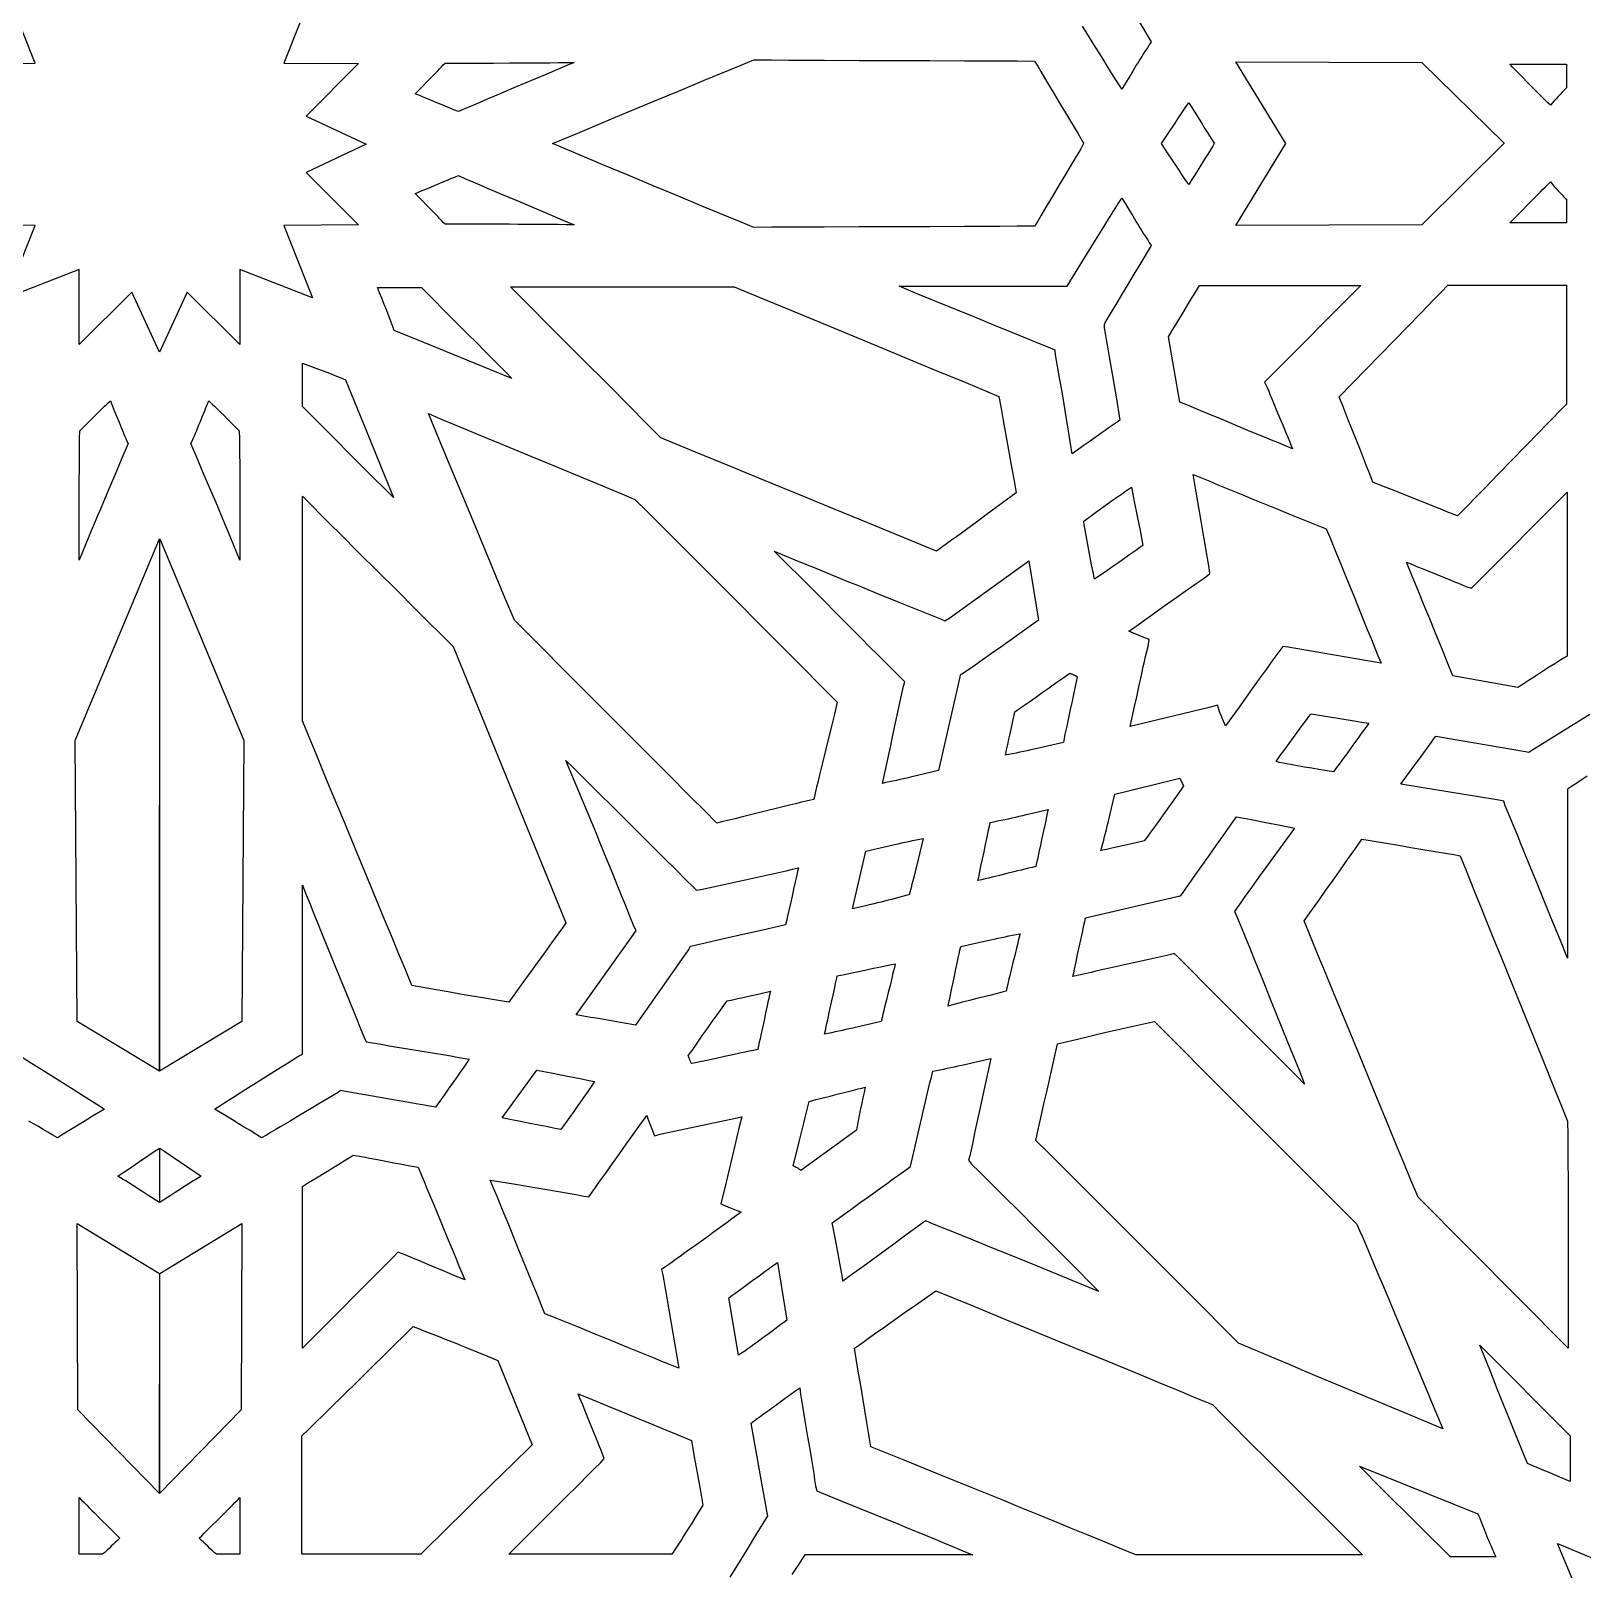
# Model space of a CAD drawing. Extents: x -500 to 500, y -1000 to 1000.
# Drawn here: x -23.2 to 257.5, y -539.7 to -261.2 of the extents above; entities that cross this region are included whole.
import ezdxf

# ---------------------------------------------------------------- set-up
doc = ezdxf.new("R2010")
doc.units = 0
doc.layers.add('LAYER_1', color=18, linetype='CONTINUOUS')

msp = doc.modelspace()

# ---------------------------------------------------------------- linework, layer by layer
at = {"layer": 'LAYER_1'}
for points in [[(-35.98, -267.07), (-22.5, -266.96), (-27.68, -253.88)], [(27.68, -253.88), (22.5, -266.96), (35.98, -267.07), (26.53, -276.57), (37.36, -281.66), (26.53, -286.75), (35.98, -296.25), (22.5, -296.36), (27.68, -309.44), (14.55, -304.35), (14.55, -317.9), (4.99, -308.4), (0, -319.28), (-4.99, -308.4), (-14.55, -317.9), (-14.55, -304.35), (-27.68, -309.44), (-22.5, -296.36), (-35.98, -296.25)], [(177.34, -259.67), (179.41, -263.14), (179.07, -263.66), (178.73, -264.19), (178.39, -264.72), (178.05, -265.25), (177.72, -265.78), (177.38, -266.31), (177.05, -266.84), (176.72, -267.38), (176.39, -267.92), (176.07, -268.46), (175.41, -269.54), (174.76, -270.62), (174.12, -271.71), (173.51, -270.75), (172.91, -269.8), (172.31, -268.84), (171.72, -267.89), (170.53, -265.98), (169.35, -264.08), (167, -260.3)], [(258.32, -396.02), (257.36, -396.64), (256.41, -397.27), (255.45, -397.89), (254.76, -398.36), (254.76, -399.17), (254.76, -428.92), (253.34, -425.45), (251.93, -421.99), (249.12, -415.1), (247.71, -411.66), (246.31, -408.23), (245.6, -406.51), (244.89, -404.8), (244.18, -403.08), (243.47, -401.37), (243.24, -400.56), (242.32, -400.33), (237.89, -399.63), (235.67, -399.28), (233.45, -398.92), (232.34, -398.74), (231.22, -398.56), (230.11, -398.38), (229, -398.19), (227.89, -398.01), (226.79, -397.82), (225.68, -397.63), (224.58, -397.43), (224.97, -396.89), (225.36, -396.35), (226.15, -395.26), (226.95, -394.18), (227.75, -393.09), (228.54, -392.01), (229.34, -390.92), (230.13, -389.83), (230.52, -389.29), (230.91, -388.75), (247.16, -391.53), (247.73, -391.64), (248.31, -391.3), (250.04, -390.21), (251.78, -389.13), (253.53, -388.04), (255.28, -386.95), (257.03, -385.87), (258.78, -384.78)], [(-25.03, -446.75), (-23.17, -447.92), (-21.3, -449.09), (-17.53, -451.45), (-15.64, -452.64), (-13.74, -453.83), (-12.79, -454.43), (-11.84, -455.03), (-10.89, -455.64), (-9.94, -456.24), (-12.1, -457.54), (-13.18, -458.2), (-14.25, -458.85), (-15.31, -459.5), (-16.37, -460.15), (-17.42, -460.8), (-18.47, -461.45), (-19.33, -460.95), (-20.19, -460.45), (-21.06, -459.94), (-21.92, -459.43), (-22.79, -458.92), (-23.65, -458.41)], [(103.23, -540.97), (105.39, -537.45), (106.47, -535.69), (107.55, -533.94), (108.63, -532.19), (109.71, -530.45), (110.06, -529.87), (109.94, -529.29), (109.77, -528.29), (109.59, -527.29), (109.23, -525.28), (108.87, -523.26), (108.5, -521.23), (108.14, -519.2), (107.77, -517.16), (107.59, -516.14), (107.41, -515.12), (107.24, -514.1), (107.06, -513.08), (107.6, -512.67), (108.15, -512.26), (108.69, -511.86), (109.24, -511.45), (109.79, -511.05), (110.34, -510.65), (110.89, -510.25), (111.44, -509.86), (112.54, -509.07), (113.64, -508.28), (114.73, -507.5), (115.82, -506.72), (115.99, -507.82), (116.17, -508.93), (116.35, -510.04), (116.53, -511.14), (116.89, -513.36), (117.26, -515.57), (117.63, -517.79), (117.99, -520), (118.17, -521.11), (118.35, -522.21), (118.53, -523.32), (118.7, -524.43), (118.93, -525.35), (119.74, -525.7), (123.15, -527.09), (126.58, -528.48), (130.01, -529.88), (133.45, -531.27), (135.16, -531.97), (136.88, -532.68), (138.6, -533.38), (140.31, -534.09), (142.03, -534.79), (143.74, -535.5), (145.45, -536.22), (147.16, -536.93), (116.74, -536.93), (116.28, -537.63), (115.65, -538.58), (115.03, -539.54), (114.41, -540.5)], [(258.45, -548.16), (252.92, -534.85), (266.17, -540.4), (266.17, -526.28), (276.19, -536.35), (281.49, -523.16), (286.68, -536.35), (296.81, -526.28), (296.7, -540.4), (309.95, -534.85), (304.53, -548.16)]]:
    msp.add_lwpolyline(points, dxfattribs=at)
for points in [[(110.7, -266.4), (113.87, -266.42), (117.05, -266.44), (120.23, -266.45), (126.58, -266.48), (132.93, -266.5), (139.28, -266.52), (145.63, -266.55), (148.81, -266.56), (151.98, -266.58), (155.16, -266.59), (158.33, -266.61), (158.88, -267.55), (159.43, -268.48), (160.54, -270.35), (161.66, -272.21), (162.78, -274.08), (163.9, -275.95), (165.01, -277.81), (166.12, -279.68), (166.68, -280.62), (167.19, -281.49), (167.23, -281.43), (166.68, -282.48), (166.12, -283.42), (165.01, -285.28), (163.9, -287.15), (162.78, -289.02), (161.66, -290.88), (160.54, -292.75), (159.43, -294.62), (158.88, -295.55), (158.33, -296.48), (155.16, -296.5), (151.98, -296.52), (148.81, -296.54), (145.63, -296.55), (139.28, -296.58), (132.93, -296.6), (126.58, -296.62), (120.23, -296.65), (117.05, -296.66), (113.87, -296.68), (110.7, -296.69), (107.52, -296.71), (105.25, -295.78), (102.98, -294.84), (98.43, -292.96), (93.88, -291.07), (89.32, -289.17), (84.76, -287.27), (80.21, -285.37), (75.66, -283.46), (71.12, -281.55), (75.66, -279.64), (80.21, -277.73), (84.76, -275.82), (89.32, -273.92), (93.88, -272.03), (98.43, -270.14), (102.98, -268.25), (105.25, -267.32), (107.52, -266.38)], [(228.38, -266.85), (243.28, -281.49), (243.34, -281.43), (228.38, -296.25), (194.74, -296.37), (203.79, -281.55), (194.74, -266.73)], [(73.72, -267.41), (72.4, -267.97), (69.77, -269.09), (64.51, -271.3), (61.89, -272.41), (60.58, -272.97), (59.27, -273.52), (57.97, -274.08), (56.66, -274.64), (55.36, -275.2), (54.07, -275.76), (53.57, -275.56), (53.08, -275.36), (52.59, -275.16), (52.1, -274.96), (51.12, -274.55), (50.15, -274.14), (49.18, -273.73), (48.2, -273.32), (47.71, -273.12), (47.22, -272.91), (46.73, -272.72), (46.23, -272.52), (47.61, -271.13), (48.3, -270.43), (48.98, -269.74), (49.66, -269.05), (50.33, -268.35), (50.66, -268), (50.99, -267.66), (51.32, -267.31), (51.65, -266.96), (57.5, -266.96), (60.42, -266.96), (63.34, -266.95), (64.8, -266.94), (66.26, -266.93), (67.72, -266.92), (69.18, -266.91), (70.64, -266.9), (72.1, -266.88), (73.57, -266.87), (75.03, -266.85)], [(254.53, -271.48), (254.34, -271.67), (254.15, -271.87), (253.96, -272.06), (253.77, -272.26), (253.41, -272.65), (253.05, -273.04), (252.69, -273.43), (252.34, -273.82), (251.65, -274.6), (251.18, -274.15), (250.71, -273.69), (250.24, -273.22), (249.77, -272.76), (249.31, -272.3), (248.84, -271.83), (247.92, -270.9), (246.09, -269.03), (245.19, -268.11), (244.73, -267.65), (244.28, -267.19), (254.53, -267.19)], [(186.78, -275.04), (187.35, -275.96), (188.5, -277.8), (189.08, -278.73), (189.67, -279.67), (190.27, -280.61), (190.57, -281.08), (190.83, -281.49), (190.87, -281.43), (190.57, -282.02), (190.27, -282.49), (189.67, -283.43), (189.08, -284.36), (188.5, -285.29), (187.35, -287.14), (186.78, -288.05), (186.21, -288.96), (185.59, -288.04), (184.98, -287.12), (184.36, -286.19), (183.74, -285.26), (182.5, -283.39), (181.88, -282.47), (181.26, -281.55), (181.26, -281.55), (181.88, -280.63), (182.5, -279.7), (183.74, -277.84), (184.36, -276.91), (184.98, -275.98), (185.59, -275.06), (186.21, -274.14)], [(55.36, -287.9), (56.66, -288.46), (57.97, -289.02), (59.27, -289.58), (60.58, -290.13), (61.89, -290.69), (64.51, -291.79), (69.77, -294.01), (72.4, -295.13), (73.72, -295.69), (75.03, -296.25), (73.57, -296.23), (72.1, -296.21), (70.64, -296.2), (69.18, -296.18), (67.72, -296.17), (66.26, -296.16), (64.8, -296.16), (63.34, -296.15), (60.42, -296.14), (57.5, -296.14), (51.65, -296.14), (51.32, -295.79), (50.99, -295.44), (50.66, -295.09), (50.33, -294.75), (49.66, -294.05), (48.98, -293.36), (48.3, -292.66), (47.61, -291.97), (46.23, -290.58), (46.73, -290.38), (47.22, -290.18), (47.71, -289.98), (48.2, -289.78), (49.18, -289.37), (50.15, -288.96), (51.12, -288.55), (52.1, -288.14), (52.59, -287.93), (53.08, -287.73), (53.57, -287.53), (54.07, -287.34)], [(252.34, -289.28), (252.69, -289.67), (253.05, -290.06), (253.41, -290.45), (253.77, -290.84), (253.96, -291.03), (254.15, -291.23), (254.34, -291.42), (254.53, -291.62), (254.53, -295.9), (244.28, -295.9), (244.73, -295.45), (245.19, -294.99), (246.09, -294.06), (247.92, -292.2), (248.84, -291.27), (249.31, -290.8), (249.77, -290.34), (250.24, -289.87), (250.71, -289.41), (251.18, -288.95), (251.65, -288.49)], [(174.76, -292.47), (175.41, -293.56), (176.07, -294.64), (176.39, -295.18), (176.72, -295.72), (177.05, -296.25), (177.38, -296.79), (177.72, -297.32), (178.05, -297.85), (178.39, -298.38), (178.73, -298.91), (179.07, -299.43), (179.41, -299.96), (177.34, -303.43), (176.3, -305.16), (175.27, -306.89), (174.23, -308.61), (173.19, -310.33), (172.16, -312.03), (171.12, -313.73), (170.89, -314.31), (170.89, -314.89), (171.08, -315.93), (171.27, -316.97), (171.46, -318.02), (171.65, -319.06), (171.83, -320.1), (172.01, -321.14), (172.19, -322.18), (172.37, -323.22), (172.73, -325.31), (173.08, -327.39), (173.77, -331.56), (173.23, -331.93), (172.69, -332.3), (172.15, -332.68), (171.61, -333.06), (171.07, -333.44), (170.53, -333.82), (169.45, -334.58), (168.37, -335.36), (167.29, -336.13), (165.13, -337.7), (164.95, -336.57), (164.78, -335.44), (164.6, -334.32), (164.42, -333.2), (164.23, -332.08), (164.05, -330.96), (163.86, -329.84), (163.67, -328.72), (163.29, -326.49), (162.91, -324.25), (162.13, -319.75), (162.02, -318.94), (161.21, -318.59), (157.79, -317.2), (154.37, -315.8), (150.94, -314.39), (147.5, -312.98), (144.07, -311.57), (140.64, -310.16), (137.21, -308.76), (133.79, -307.36), (164.21, -307.36), (164.67, -306.55), (165.83, -304.68), (167, -302.8), (169.35, -299.01), (170.53, -297.11), (171.72, -295.21), (172.31, -294.25), (172.91, -293.3), (173.51, -292.34), (174.12, -291.39)], [(48.4, -308.62), (49.42, -309.64), (51.46, -311.68), (55.56, -315.77), (57.62, -317.83), (58.64, -318.86), (59.66, -319.89), (60.69, -320.92), (61.71, -321.96), (62.73, -322.99), (63.74, -324.04), (61.1, -322.95), (58.45, -321.86), (55.8, -320.78), (53.13, -319.69), (50.46, -318.61), (47.79, -317.52), (42.43, -315.35), (42.26, -314.85), (42.08, -314.36), (41.9, -313.87), (41.72, -313.38), (41.54, -312.89), (41.35, -312.4), (41.16, -311.91), (40.98, -311.43), (40.79, -310.95), (40.6, -310.47), (40.21, -309.51), (39.82, -308.55), (39.44, -307.6), (47.38, -307.6)], [(109.95, -309.96), (115.95, -312.43), (127.92, -317.38), (139.89, -322.33), (145.88, -324.8), (151.88, -327.28), (152.27, -329.45), (152.66, -331.64), (153.44, -336.02), (154.21, -340.4), (154.6, -342.58), (154.99, -344.76), (154.08, -345.41), (153.18, -346.06), (152.28, -346.72), (151.38, -347.38), (150.48, -348.04), (149.58, -348.7), (147.79, -350.02), (146, -351.35), (145.1, -352.01), (144.2, -352.67), (143.3, -353.33), (142.4, -353.98), (141.5, -354.64), (140.59, -355.29), (128.14, -350.17), (121.92, -347.61), (115.69, -345.05), (109.45, -342.49), (103.21, -339.92), (96.96, -337.36), (90.7, -334.8), (89.02, -333.09), (87.33, -331.38), (85.64, -329.67), (83.94, -327.96), (82.25, -326.25), (80.55, -324.55), (77.15, -321.14), (70.34, -314.32), (66.93, -310.91), (65.22, -309.19), (63.51, -307.48), (103.95, -307.48)], [(200.73, -323.92), (199.92, -324.73), (200.38, -325.66), (200.67, -326.35), (200.95, -327.04), (201.24, -327.74), (201.52, -328.43), (202.1, -329.82), (202.69, -331.21), (203.27, -332.6), (203.85, -333.99), (204.14, -334.69), (204.42, -335.38), (204.71, -336.07), (204.99, -336.77), (203.72, -336.25), (202.44, -335.72), (201.17, -335.2), (199.89, -334.67), (197.34, -333.61), (194.8, -332.54), (192.25, -331.48), (189.7, -330.42), (188.42, -329.89), (187.15, -329.37), (185.87, -328.84), (184.6, -328.32), (182.53, -316.51), (183.22, -315.38), (183.91, -314.23), (185.31, -311.92), (186.01, -310.76), (186.72, -309.59), (187.08, -309.01), (187.44, -308.42), (187.81, -307.83), (188.17, -307.25), (217.32, -307.25)], [(254.53, -328.67), (253.3, -329.95), (252.07, -331.22), (250.84, -332.5), (249.61, -333.77), (247.14, -336.31), (244.68, -338.84), (242.22, -341.37), (239.76, -343.89), (234.83, -348.93), (233.88, -348.54), (232.93, -348.15), (231.98, -347.76), (231.03, -347.38), (229.12, -346.62), (227.21, -345.86), (223.38, -344.33), (221.45, -343.57), (219.51, -342.79), (219.14, -341.83), (218.77, -340.87), (218.4, -339.91), (218.02, -338.95), (217.26, -337.02), (216.5, -335.09), (215.73, -333.16), (214.96, -331.23), (214.18, -329.31), (213.4, -327.39), (218.33, -322.35), (220.79, -319.83), (223.25, -317.31), (225.72, -314.77), (228.18, -312.24), (229.41, -310.96), (230.64, -309.69), (231.87, -308.41), (233.1, -307.13), (254.53, -307.13)], [(26.34, -321.43), (26.83, -321.61), (27.32, -321.79), (27.81, -321.97), (28.3, -322.16), (28.78, -322.34), (29.27, -322.53), (29.76, -322.72), (30.73, -323.1), (31.7, -323.49), (32.69, -323.88), (33.67, -324.27), (34.75, -326.92), (35.83, -329.58), (37.99, -334.92), (40.15, -340.25), (41.23, -342.91), (42.31, -345.57), (41.28, -344.55), (40.25, -343.52), (39.21, -342.5), (38.19, -341.47), (37.16, -340.44), (36.13, -339.41), (34.08, -337.35), (32.02, -335.29), (31, -334.26), (29.97, -333.23), (28.94, -332.2), (27.91, -331.17), (26.88, -330.15), (25.84, -329.13), (25.84, -321.26)], [(-8.52, -329.05), (-8.12, -330.02), (-7.73, -330.99), (-7.33, -331.97), (-7.13, -332.45), (-6.93, -332.94), (-6.73, -333.43), (-6.52, -333.92), (-6.31, -334.4), (-6.11, -334.88), (-5.89, -335.36), (-5.68, -335.84), (-6.8, -338.49), (-7.92, -341.12), (-9.04, -343.75), (-10.16, -346.38), (-10.71, -347.69), (-11.27, -349.01), (-11.82, -350.32), (-12.37, -351.63), (-12.92, -352.95), (-13.46, -354.27), (-14.01, -355.59), (-14.55, -356.91), (-14.55, -351.03), (-14.54, -348.1), (-14.54, -345.18), (-14.53, -343.72), (-14.52, -342.26), (-14.51, -340.8), (-14.5, -339.35), (-14.49, -337.89), (-14.47, -336.44), (-14.45, -334.98), (-14.43, -333.53), (-13.05, -332.14), (-12.36, -331.45), (-11.67, -330.76), (-10.98, -330.08), (-10.29, -329.41), (-9.94, -329.08), (-9.6, -328.74), (-9.25, -328.41), (-8.9, -328.09)], [(9.25, -328.41), (9.6, -328.74), (9.94, -329.08), (10.29, -329.41), (10.98, -330.08), (11.67, -330.76), (12.36, -331.45), (13.05, -332.14), (14.43, -333.53), (14.45, -334.98), (14.47, -336.44), (14.49, -337.89), (14.5, -339.35), (14.51, -340.8), (14.52, -342.26), (14.53, -343.72), (14.54, -345.18), (14.54, -348.1), (14.55, -351.03), (14.55, -356.91), (14.01, -355.59), (13.46, -354.27), (12.92, -352.95), (12.37, -351.63), (11.82, -350.32), (11.27, -349.01), (10.71, -347.69), (10.16, -346.38), (9.04, -343.75), (7.92, -341.12), (6.8, -338.49), (5.68, -335.84), (5.89, -335.36), (6.11, -334.88), (6.31, -334.4), (6.52, -333.92), (6.73, -333.43), (6.93, -332.94), (7.13, -332.45), (7.33, -331.97), (7.73, -330.99), (8.12, -330.02), (8.52, -329.05), (8.9, -328.09)], [(50.98, -331.38), (53.32, -332.35), (55.65, -333.32), (57.98, -334.29), (62.65, -336.23), (67.32, -338.16), (71.98, -340.09), (76.65, -342.03), (78.98, -343), (81.31, -343.97), (83.65, -344.94), (85.98, -345.92), (88.27, -348.2), (90.56, -350.48), (92.85, -352.76), (95.14, -355.05), (99.72, -359.63), (104.3, -364.22), (108.88, -368.81), (113.46, -373.41), (122.62, -382.61), (122.36, -383.7), (122.09, -384.79), (121.56, -386.97), (120.49, -391.37), (119.95, -393.57), (119.41, -395.78), (119.14, -396.89), (118.88, -398), (118.61, -399.1), (118.35, -400.21), (117.25, -400.47), (116.16, -400.74), (115.06, -401), (113.96, -401.27), (111.78, -401.81), (109.6, -402.35), (107.42, -402.89), (105.23, -403.43), (104.14, -403.7), (103.04, -403.97), (101.94, -404.23), (100.84, -404.49), (98.55, -402.19), (96.26, -399.9), (91.68, -395.31), (87.1, -390.72), (82.52, -386.14), (77.94, -381.56), (73.36, -376.98), (68.78, -372.39), (66.49, -370.09), (64.2, -367.8), (62.26, -363.11), (60.32, -358.44), (56.43, -349.1), (52.54, -339.76), (50.6, -335.09), (48.65, -330.4)], [(188.51, -342.03), (190.01, -342.65), (191.5, -343.28), (193, -343.9), (194.5, -344.52), (196, -345.13), (197.51, -345.75), (199.02, -346.36), (200.52, -346.98), (202.03, -347.59), (205.05, -348.81), (208.07, -350.02), (211.1, -351.24), (211.72, -352.76), (212.35, -354.28), (212.97, -355.8), (213.59, -357.32), (214.82, -360.36), (216.05, -363.4), (217.28, -366.43), (218.52, -369.47), (219.14, -370.99), (219.76, -372.51), (220.38, -374.03), (221.01, -375.55), (219.95, -375.38), (218.89, -375.2), (217.84, -375.02), (216.79, -374.84), (214.69, -374.47), (212.6, -374.1), (210.5, -373.74), (208.4, -373.37), (207.35, -373.19), (206.3, -373.01), (205.24, -372.83), (204.19, -372.66), (203.26, -372.54), (202.69, -373.24), (201.44, -374.97), (200.2, -376.69), (198.97, -378.4), (197.75, -380.11), (195.32, -383.51), (192.89, -386.9), (191.86, -384.47), (191.4, -383.19), (190.13, -383.54), (175.61, -387.01), (176.39, -383.43), (176.79, -381.63), (177.18, -379.82), (177.59, -378.01), (177.79, -377.1), (177.99, -376.19), (178.2, -375.28), (178.41, -374.36), (178.62, -373.45), (178.84, -372.54), (179.07, -371.27), (177.8, -370.81), (175.38, -369.76), (176.25, -369.15), (177.11, -368.54), (178.84, -367.31), (182.31, -364.84), (184.05, -363.61), (184.92, -362.99), (185.8, -362.37), (186.68, -361.76), (187.56, -361.14), (188.44, -360.53), (189.32, -359.92), (190.01, -359.34), (189.9, -358.3), (189.73, -357.26), (189.55, -356.21), (189.19, -354.11), (188.83, -352.01), (188.46, -349.89), (188.09, -347.78), (187.73, -345.65), (187.55, -344.59), (187.37, -343.53), (187.19, -342.46), (187.02, -341.4)], [(27.55, -347.05), (29.25, -348.76), (30.96, -350.47), (32.67, -352.18), (36.08, -355.58), (39.49, -358.98), (42.91, -362.38), (46.32, -365.77), (53.14, -372.54), (73.54, -422.55), (72.89, -423.46), (72.24, -424.37), (70.94, -426.18), (69.65, -427.98), (68.35, -429.77), (67.06, -431.56), (65.76, -433.35), (63.17, -436.91), (62.07, -436.73), (60.97, -436.56), (59.87, -436.38), (58.78, -436.19), (57.69, -436.01), (56.59, -435.82), (55.5, -435.64), (54.41, -435.45), (52.23, -435.06), (50.04, -434.68), (45.66, -433.9), (44.42, -430.9), (43.19, -427.91), (41.95, -424.91), (40.71, -421.92), (38.23, -415.93), (35.75, -409.93), (33.26, -403.94), (30.78, -397.95), (29.54, -394.96), (28.31, -391.96), (27.07, -388.97), (25.84, -385.97), (25.84, -345.34)], [(176.36, -346.32), (176.88, -348.94), (177.4, -351.58), (177.66, -352.91), (177.92, -354.25), (177.38, -354.64), (176.84, -355.03), (176.3, -355.41), (175.76, -355.8), (174.67, -356.56), (173.58, -357.32), (172.49, -358.08), (171.39, -358.84), (169.16, -360.39), (168.9, -359.08), (168.64, -357.76), (168.39, -356.44), (168.14, -355.12), (168.02, -354.46), (167.89, -353.8), (167.77, -353.13), (167.65, -352.47), (167.54, -351.82), (167.42, -351.16), (167.31, -350.5), (167.2, -349.85), (169.36, -348.29), (170.44, -347.51), (171.52, -346.74), (172.6, -345.97), (173.14, -345.59), (173.68, -345.21), (174.22, -344.83), (174.76, -344.46), (175.3, -344.09), (175.84, -343.72)], [(254.65, -374.28), (253.53, -374.97), (252.42, -375.67), (251.31, -376.37), (250.21, -377.07), (249.11, -377.78), (248, -378.49), (246.89, -379.22), (245.78, -379.95), (234.02, -377.87), (232.98, -375.3), (231.93, -372.73), (230.88, -370.15), (229.82, -367.56), (228.76, -364.98), (227.71, -362.4), (226.66, -359.83), (225.61, -357.26), (226.28, -357.54), (226.95, -357.82), (227.62, -358.1), (228.29, -358.37), (229.63, -358.92), (230.97, -359.46), (232.31, -360), (233.65, -360.55), (234.32, -360.82), (234.99, -361.1), (235.66, -361.38), (236.33, -361.66), (237.37, -362.01), (238.06, -361.31), (254.65, -344.64)], [(0, -449.41), (-14.9, -440.38), (-15.24, -389.56), (-0.03, -353.09)], [(15.24, -389.56), (14.9, -440.38), (0, -449.41), (0, -449.41), (0, -449.41), (0, -449.41), (0, -449.41), (0.03, -353.09)], [(113.09, -356.07), (114.97, -356.85), (116.85, -357.63), (118.73, -358.4), (120.61, -359.17), (122.49, -359.94), (124.37, -360.71), (126.25, -361.47), (130, -363), (133.76, -364.52), (141.28, -367.56), (142.09, -367.91), (142.78, -367.45), (157.29, -357.03), (159.02, -367.8), (158.18, -368.4), (157.33, -369.01), (155.63, -370.22), (153.93, -371.44), (152.23, -372.64), (150.52, -373.84), (148.82, -375.04), (147.12, -376.23), (145.43, -377.4), (144.85, -377.75), (144.74, -378.33), (140.93, -395), (139.68, -395.3), (138.41, -395.61), (137.14, -395.91), (135.87, -396.2), (135.23, -396.35), (134.59, -396.49), (133.96, -396.63), (133.32, -396.78), (132.69, -396.91), (132.05, -397.05), (131.42, -397.18), (130.8, -397.32), (131.27, -395.14), (131.75, -392.95), (132.22, -390.76), (132.7, -388.56), (133.65, -384.15), (134.6, -379.72), (134.83, -378.91), (134.25, -378.33), (132.81, -376.9), (131.36, -375.46), (129.92, -374.02), (128.48, -372.58), (127.04, -371.14), (125.61, -369.7), (122.73, -366.81), (119.86, -363.92), (118.42, -362.48), (116.98, -361.04), (115.54, -359.6), (114.1, -358.16), (112.66, -356.73), (111.21, -355.29)], [(164.75, -377.43), (164.84, -377.45), (164.93, -377.48), (165.01, -377.51), (165.1, -377.54), (165.19, -377.58), (165.36, -377.65), (165.53, -377.73), (165.71, -377.81), (166.05, -377.98), (165.9, -378.72), (165.74, -379.46), (165.43, -380.95), (165.11, -382.45), (164.78, -383.94), (164.46, -385.44), (164.14, -386.94), (163.82, -388.43), (163.67, -389.17), (163.52, -389.91), (162.21, -390.21), (160.91, -390.51), (159.59, -390.81), (158.27, -391.11), (157.62, -391.25), (156.96, -391.4), (156.3, -391.54), (155.64, -391.68), (154.99, -391.82), (154.33, -391.96), (153.68, -392.09), (153.03, -392.22), (153.25, -391.26), (153.46, -390.29), (153.68, -389.31), (153.9, -388.33), (154.33, -386.35), (154.76, -384.35), (156.01, -383.48), (157.25, -382.61), (158.48, -381.75), (159.71, -380.88), (160.95, -380.01), (162.18, -379.14), (163.42, -378.27), (164.67, -377.4)], [(210.93, -385.13), (213.53, -385.57), (216.16, -386), (217.48, -386.22), (218.82, -386.43), (218.41, -386.98), (218, -387.52), (217.6, -388.07), (217.19, -388.62), (216.79, -389.17), (216.39, -389.73), (215.59, -390.83), (214.79, -391.94), (214.39, -392.49), (213.99, -393.04), (213.59, -393.59), (213.18, -394.14), (212.77, -394.69), (212.37, -395.23), (209.77, -394.8), (208.48, -394.57), (207.18, -394.35), (206.53, -394.23), (205.88, -394.12), (205.24, -394), (204.59, -393.88), (203.94, -393.76), (203.29, -393.64), (202.64, -393.51), (202, -393.38), (202.39, -392.84), (202.78, -392.29), (203.57, -391.21), (204.37, -390.12), (205.16, -389.04), (205.96, -387.95), (206.76, -386.87), (207.55, -385.78), (207.94, -385.24), (208.33, -384.7)], [(74.98, -394.58), (76.43, -396.01), (79.31, -398.88), (82.18, -401.74), (85.06, -404.61), (87.93, -407.47), (90.81, -410.34), (93.69, -413.21), (95.13, -414.64), (96.58, -416.07), (97.16, -416.65), (97.96, -416.53), (102.37, -415.58), (104.57, -415.09), (106.78, -414.61), (107.88, -414.36), (108.98, -414.12), (110.08, -413.87), (111.18, -413.62), (112.28, -413.37), (113.39, -413.11), (114.49, -412.86), (115.59, -412.6), (115.44, -413.25), (115.29, -413.89), (115, -415.18), (114.72, -416.47), (114.44, -417.75), (114.16, -419.03), (113.87, -420.31), (113.58, -421.6), (113.43, -422.25), (113.28, -422.9), (109.14, -423.86), (104.97, -424.81), (102.89, -425.29), (100.79, -425.77), (98.69, -426.24), (96.58, -426.72), (96, -426.84), (95.77, -427.3), (94.56, -429.03), (93.35, -430.75), (92.14, -432.47), (90.93, -434.19), (89.72, -435.9), (88.51, -437.62), (87.3, -439.34), (86.09, -441.08), (85.43, -440.95), (84.76, -440.82), (84.09, -440.7), (83.42, -440.58), (82.75, -440.46), (82.08, -440.34), (81.41, -440.22), (80.74, -440.11), (79.4, -439.88), (78.06, -439.66), (75.38, -439.22), (85.75, -424.64), (86.21, -423.94), (85.86, -423.25), (85.11, -421.36), (84.35, -419.47), (83.58, -417.58), (82.82, -415.7), (82.05, -413.81), (81.29, -411.92), (80.52, -410.04), (79.74, -408.15), (78.97, -406.27), (78.2, -404.39), (77.42, -402.51), (76.65, -400.64), (75.09, -396.89), (73.54, -393.15)], [(185.29, -397.78), (184.84, -398.41), (184.39, -399.04), (183.49, -400.3), (181.72, -402.8), (180.83, -404.05), (180.39, -404.67), (179.94, -405.28), (179.5, -405.9), (179.05, -406.51), (178.6, -407.13), (178.15, -407.74), (177.16, -407.95), (176.18, -408.17), (174.23, -408.6), (172.28, -409.04), (171.3, -409.25), (170.31, -409.47), (170.48, -408.84), (170.65, -408.21), (170.82, -407.57), (170.98, -406.94), (171.15, -406.3), (171.31, -405.66), (171.47, -405.02), (171.62, -404.38), (171.93, -403.1), (172.24, -401.82), (172.85, -399.28), (173.58, -399.09), (174.32, -398.9), (175.05, -398.71), (175.79, -398.52), (176.52, -398.34), (177.25, -398.15), (177.99, -397.97), (178.72, -397.79), (180.19, -397.44), (181.66, -397.09), (184.6, -396.39)], [(160.62, -402.71), (160.49, -403.36), (160.35, -404.01), (160.21, -404.65), (159.94, -405.93), (159.66, -407.21), (159.38, -408.5), (159.1, -409.78), (158.96, -410.42), (158.83, -411.07), (158.69, -411.72), (158.56, -412.37), (157.89, -412.52), (157.23, -412.67), (156.56, -412.83), (155.9, -412.99), (155.24, -413.15), (154.59, -413.31), (153.28, -413.64), (151.97, -413.96), (150.67, -414.29), (150.02, -414.45), (149.37, -414.6), (148.73, -414.76), (148.08, -414.91), (148.21, -414.26), (148.34, -413.61), (148.48, -412.96), (148.61, -412.31), (148.89, -411), (149.17, -409.69), (149.45, -408.37), (149.73, -407.05), (149.87, -406.39), (150, -405.72), (150.14, -405.05), (150.27, -404.38), (150.94, -404.25), (151.6, -404.11), (152.26, -403.98), (152.93, -403.84), (153.58, -403.7), (154.24, -403.55), (154.9, -403.41), (155.55, -403.26), (156.2, -403.12), (156.86, -402.97), (158.16, -402.67), (159.45, -402.37), (160.75, -402.06)], [(196.19, -403.6), (197.51, -403.86), (200.14, -404.38), (202.74, -404.9), (205.34, -405.42), (202.75, -408.98), (201.45, -410.77), (200.15, -412.55), (198.86, -414.35), (197.56, -416.15), (196.26, -417.96), (195.62, -418.86), (194.97, -419.77), (194.51, -420.47), (194.85, -421.28), (195.63, -423.17), (196.4, -425.06), (197.18, -426.96), (197.95, -428.85), (198.71, -430.75), (199.48, -432.65), (201.02, -436.46), (204.09, -444.09), (205.63, -447.91), (206.4, -449.82), (207.18, -451.73), (205.75, -450.29), (204.32, -448.86), (201.46, -445.99), (195.72, -440.25), (192.84, -437.37), (191.41, -435.93), (189.97, -434.49), (188.54, -433.04), (187.11, -431.59), (185.68, -430.14), (184.25, -428.69), (183.56, -428.11), (182.76, -428.34), (178.42, -429.3), (176.23, -429.78), (174.04, -430.27), (171.85, -430.76), (170.75, -431.01), (169.65, -431.26), (168.55, -431.51), (167.45, -431.76), (166.35, -432.02), (165.24, -432.28), (165.39, -431.61), (165.54, -430.94), (165.83, -429.6), (166.11, -428.28), (166.4, -426.95), (166.68, -425.63), (166.96, -424.3), (167.25, -422.97), (167.4, -422.3), (167.55, -421.63), (184.14, -417.81), (184.71, -417.69), (185.06, -417.23), (185.67, -416.36), (186.27, -415.49), (187.5, -413.76), (188.73, -412.02), (189.96, -410.28), (191.19, -408.55), (192.42, -406.81), (193.64, -405.07), (194.25, -404.2), (194.85, -403.34)], [(137.56, -409.81), (137.26, -411.09), (136.95, -412.37), (136.79, -413.01), (136.63, -413.65), (136.47, -414.29), (136.31, -414.92), (136.14, -415.56), (135.98, -416.2), (135.81, -416.83), (135.64, -417.46), (135.01, -417.63), (134.38, -417.8), (133.74, -417.97), (133.11, -418.13), (132.47, -418.3), (131.83, -418.46), (131.19, -418.62), (130.55, -418.78), (129.91, -418.93), (129.26, -419.09), (127.97, -419.4), (126.68, -419.7), (125.38, -420.01), (127.8, -409.59), (130.39, -408.98), (131.69, -408.68), (132.99, -408.39), (133.63, -408.24), (134.28, -408.1), (134.93, -407.95), (135.58, -407.81), (136.23, -407.67), (136.87, -407.54), (137.52, -407.4), (138.17, -407.27)], [(218.65, -407.58), (219.75, -407.77), (220.86, -407.96), (221.96, -408.15), (224.17, -408.52), (226.38, -408.89), (228.59, -409.26), (230.82, -409.63), (233.05, -410.01), (234.17, -410.2), (235.29, -410.4), (236.5, -413.41), (237.72, -416.43), (238.93, -419.44), (240.15, -422.45), (241.37, -425.45), (242.59, -428.46), (245.03, -434.46), (249.91, -446.46), (252.34, -452.45), (253.55, -455.45), (254.76, -458.44), (254.78, -461), (254.8, -463.57), (254.82, -466.14), (254.83, -468.7), (254.84, -471.27), (254.85, -473.85), (254.86, -476.42), (254.86, -478.99), (254.87, -484.13), (254.88, -489.28), (254.88, -499.54), (227.69, -472.22), (226.39, -469.09), (225.1, -465.97), (223.81, -462.84), (222.52, -459.71), (219.95, -453.46), (217.38, -447.21), (214.81, -440.96), (212.23, -434.71), (210.94, -431.58), (209.65, -428.46), (208.36, -425.33), (207.07, -422.21), (208.4, -420.34), (209.72, -418.49), (211.04, -416.64), (212.35, -414.8), (213.66, -412.95), (214.96, -411.1), (216.25, -409.25), (216.9, -408.32), (217.55, -407.39)], [(26.53, -417.46), (27.23, -419.19), (27.92, -420.92), (28.62, -422.65), (29.32, -424.38), (30.02, -426.1), (31.43, -429.54), (34.23, -436.41), (35.63, -439.85), (36.32, -441.56), (37.02, -443.28), (37.36, -444.09), (38.17, -444.2), (39.29, -444.4), (40.41, -444.59), (41.54, -444.78), (42.66, -444.97), (44.9, -445.34), (47.14, -445.71), (49.37, -446.08), (51.6, -446.45), (52.71, -446.64), (53.82, -446.83), (54.92, -447.02), (56.03, -447.21), (55.66, -447.75), (55.29, -448.3), (54.91, -448.84), (54.54, -449.38), (54.16, -449.93), (53.78, -450.47), (53.02, -451.55), (52.25, -452.64), (51.47, -453.72), (49.92, -455.89), (48.88, -455.72), (47.85, -455.54), (46.81, -455.36), (45.77, -455.18), (43.7, -454.82), (41.62, -454.45), (39.55, -454.08), (37.48, -453.71), (36.44, -453.53), (35.4, -453.35), (34.37, -453.18), (33.33, -453), (32.75, -452.88), (32.29, -453.23), (28.84, -455.31), (27.11, -456.35), (25.38, -457.38), (23.65, -458.41), (22.79, -458.92), (21.92, -459.43), (21.06, -459.94), (20.19, -460.45), (19.33, -460.95), (18.47, -461.45), (17.42, -460.8), (16.37, -460.15), (15.31, -459.5), (14.25, -458.85), (13.18, -458.2), (12.1, -457.54), (9.94, -456.24), (10.89, -455.64), (11.84, -455.03), (12.79, -454.43), (13.74, -453.83), (15.64, -452.64), (17.53, -451.45), (21.3, -449.09), (23.17, -447.92), (25.03, -446.75), (25.84, -446.29), (25.84, -445.36), (25.84, -415.72)], [(155.53, -425.17), (155.37, -425.82), (155.22, -426.47), (155.06, -427.13), (154.74, -428.43), (154.41, -429.73), (154.09, -431.03), (153.77, -432.34), (153.61, -432.99), (153.45, -433.64), (153.3, -434.29), (153.15, -434.94), (152.48, -435.11), (151.81, -435.28), (150.49, -435.62), (147.86, -436.27), (146.56, -436.6), (145.26, -436.93), (144.61, -437.09), (143.96, -437.26), (143.31, -437.43), (142.66, -437.6), (142.81, -436.93), (142.96, -436.26), (143.11, -435.58), (143.25, -434.91), (143.53, -433.57), (143.82, -432.22), (144.1, -430.87), (144.38, -429.53), (144.52, -428.86), (144.67, -428.18), (144.82, -427.51), (144.97, -426.84), (147.65, -426.23), (148.99, -425.93), (150.32, -425.64), (150.99, -425.49), (151.66, -425.35), (152.33, -425.2), (153, -425.06), (153.67, -424.92), (154.34, -424.79), (155.01, -424.65), (155.68, -424.52)], [(132.95, -430.61), (132.79, -431.26), (132.64, -431.92), (132.48, -432.57), (132.16, -433.87), (131.83, -435.17), (131.51, -436.47), (131.19, -437.78), (131.03, -438.43), (130.87, -439.08), (130.72, -439.73), (130.57, -440.38), (127.99, -440.99), (126.71, -441.29), (125.44, -441.58), (124.8, -441.73), (124.16, -441.87), (123.53, -442.02), (122.89, -442.16), (122.25, -442.29), (121.6, -442.43), (120.96, -442.57), (120.31, -442.7), (120.46, -442.05), (120.61, -441.39), (120.76, -440.74), (120.9, -440.09), (121.18, -438.78), (121.46, -437.47), (122.03, -434.83), (122.32, -433.5), (122.47, -432.83), (122.62, -432.16), (123.27, -432.03), (123.92, -431.9), (125.23, -431.62), (126.54, -431.34), (127.86, -431.06), (129.18, -430.78), (130.49, -430.5), (131.8, -430.23), (132.45, -430.09), (133.1, -429.96)], [(110.37, -435.59), (110.22, -436.25), (110.08, -436.9), (109.93, -437.56), (109.65, -438.88), (109.37, -440.21), (109.09, -441.53), (108.8, -442.85), (108.66, -443.51), (108.51, -444.17), (108.37, -444.82), (108.22, -445.48), (107.46, -445.63), (106.71, -445.78), (105.96, -445.94), (105.21, -446.1), (103.72, -446.42), (102.22, -446.75), (100.73, -447.07), (99.24, -447.4), (98.49, -447.56), (97.74, -447.71), (96.99, -447.87), (96.23, -448.02), (96.19, -447.94), (96.15, -447.85), (96.11, -447.76), (96.08, -447.67), (96.01, -447.5), (95.95, -447.33), (95.88, -447.15), (95.81, -446.98), (95.78, -446.89), (95.74, -446.81), (95.7, -446.72), (95.66, -446.63), (96.09, -446), (96.52, -445.38), (97.39, -444.13), (98.26, -442.89), (99.13, -441.66), (100.01, -440.42), (100.89, -439.18), (101.78, -437.93), (102.68, -436.68), (103.64, -436.46), (104.61, -436.24), (105.58, -436.03), (106.56, -435.81), (108.53, -435.37), (110.52, -434.94)], [(182.28, -442.68), (184.57, -444.98), (189.15, -449.57), (193.73, -454.15), (198.31, -458.73), (202.89, -463.31), (207.47, -467.89), (212.05, -472.48), (214.34, -474.78), (216.63, -477.08), (217.12, -478.23), (217.62, -479.38), (218.11, -480.54), (218.61, -481.69), (219.59, -484), (220.56, -486.32), (221.54, -488.64), (222.51, -490.96), (223.48, -493.28), (224.45, -495.6), (228.31, -504.89), (229.27, -507.2), (230.24, -509.51), (231.21, -511.82), (232.18, -514.13), (229.89, -513.15), (227.59, -512.18), (225.28, -511.21), (222.97, -510.24), (220.65, -509.27), (218.33, -508.3), (213.69, -506.37), (209.05, -504.44), (206.73, -503.47), (204.41, -502.5), (202.1, -501.53), (199.79, -500.56), (197.49, -499.59), (195.2, -498.61), (186.04, -489.41), (181.46, -484.81), (176.88, -480.22), (172.3, -475.63), (167.72, -471.05), (165.43, -468.76), (163.14, -466.48), (160.85, -464.19), (158.56, -461.91), (158.8, -460.81), (159.04, -459.71), (159.29, -458.6), (159.53, -457.51), (160.02, -455.31), (160.52, -453.13), (161.02, -450.95), (161.51, -448.78), (161.76, -447.69), (162, -446.6), (162.24, -445.52), (162.48, -444.43), (166.87, -443.39), (169.05, -442.88), (171.24, -442.36), (172.33, -442.11), (173.42, -441.86), (174.51, -441.61), (175.6, -441.36), (176.7, -441.11), (177.79, -440.86), (178.89, -440.62), (179.99, -440.38)], [(69.54, -449.44), (70.85, -449.7), (73.48, -450.22), (76.11, -450.74), (77.42, -451), (78.72, -451.26), (78.35, -451.81), (77.98, -452.35), (77.61, -452.89), (77.23, -453.43), (76.85, -453.98), (76.48, -454.52), (75.71, -455.6), (74.94, -456.69), (74.17, -457.78), (72.62, -459.95), (71.28, -459.69), (69.95, -459.43), (67.32, -458.9), (64.68, -458.38), (63.35, -458.12), (62.02, -457.86), (68.24, -449.18)], [(149.43, -451.52), (148.48, -455.94), (148.01, -458.14), (147.53, -460.33), (147.06, -462.52), (146.58, -464.69), (146.35, -465.5), (146.93, -466.2), (148.37, -467.63), (149.82, -469.06), (151.26, -470.5), (152.7, -471.93), (155.57, -474.8), (158.45, -477.67), (161.32, -480.55), (164.2, -483.44), (169.97, -489.24), (166.16, -487.67), (162.35, -486.11), (158.53, -484.55), (154.7, -483), (150.88, -481.45), (147.06, -479.91), (145.15, -479.14), (143.24, -478.37), (141.34, -477.61), (139.44, -476.85), (138.63, -476.5), (137.94, -476.96), (134.39, -479.57), (132.62, -480.87), (130.84, -482.17), (129.05, -483.48), (127.26, -484.78), (125.46, -486.08), (124.56, -486.73), (123.65, -487.38), (123.54, -486.73), (123.43, -486.08), (123.32, -485.43), (123.2, -484.78), (123.08, -484.12), (122.96, -483.47), (122.72, -482.16), (122.47, -480.84), (122.21, -479.52), (121.69, -476.85), (125.08, -474.4), (126.79, -473.17), (128.51, -471.93), (130.23, -470.69), (131.95, -469.46), (132.81, -468.84), (133.68, -468.23), (134.54, -467.62), (135.4, -467.01), (135.87, -466.66), (135.98, -466.08), (136.93, -461.91), (137.41, -459.83), (137.9, -457.75), (138.14, -456.7), (138.39, -455.66), (138.63, -454.62), (138.88, -453.58), (139.13, -452.54), (139.38, -451.5), (139.64, -450.45), (139.9, -449.41), (140.55, -449.28), (141.2, -449.15), (141.85, -449.01), (142.51, -448.87), (143.16, -448.73), (143.82, -448.59), (144.48, -448.44), (145.14, -448.3), (146.46, -448), (147.77, -447.7), (149.08, -447.4), (150.38, -447.1)], [(127.47, -453.27), (127.26, -454.23), (127.04, -455.21), (126.84, -456.18), (126.73, -456.67), (126.63, -457.16), (126.53, -457.65), (126.44, -458.13), (126.34, -458.62), (126.25, -459.1), (126.16, -459.58), (126.07, -460.06), (116.05, -467.36), (115.96, -467.29), (115.88, -467.23), (115.79, -467.17), (115.7, -467.11), (115.62, -467.06), (115.53, -467.01), (115.36, -466.91), (115.19, -466.81), (115.01, -466.72), (114.67, -466.54), (115.36, -463.66), (115.71, -462.2), (116.06, -460.74), (116.42, -459.27), (116.61, -458.54), (116.79, -457.8), (116.98, -457.07), (117.16, -456.33), (117.35, -455.59), (117.55, -454.85), (118.17, -454.7), (118.8, -454.54), (120.07, -454.23), (121.34, -453.9), (122.62, -453.58), (123.89, -453.25), (125.16, -452.93), (126.43, -452.61), (127.06, -452.46), (127.69, -452.31)], [(88.21, -457.55), (88.26, -457.7), (88.31, -457.86), (88.36, -458.01), (88.41, -458.16), (88.47, -458.31), (88.53, -458.46), (88.59, -458.61), (88.71, -458.92), (88.83, -459.22), (89.09, -459.83), (89.55, -461.1), (90.82, -460.76), (105.33, -457.63), (104.9, -459.45), (104.47, -461.26), (103.61, -464.87), (102.74, -468.47), (102.31, -470.28), (101.88, -472.1), (101.53, -473.38), (102.8, -473.95), (102.95, -474.02), (103.1, -474.08), (103.25, -474.14), (103.41, -474.2), (103.71, -474.31), (104.01, -474.42), (104.31, -474.53), (104.61, -474.64), (104.77, -474.7), (104.92, -474.75), (105.07, -474.82), (105.22, -474.88), (104.38, -475.51), (103.53, -476.13), (102.69, -476.76), (101.85, -477.38), (101, -478), (100.16, -478.61), (99.31, -479.23), (98.47, -479.84), (97.62, -480.46), (96.77, -481.07), (95.91, -481.68), (95.06, -482.29), (94.21, -482.9), (93.35, -483.5), (92.49, -484.11), (91.62, -484.72), (90.82, -485.3), (91.05, -486.23), (91.22, -487.29), (91.4, -488.35), (91.58, -489.41), (91.76, -490.46), (92.12, -492.57), (92.49, -494.68), (92.86, -496.78), (93.22, -498.89), (93.4, -499.95), (93.58, -501.01), (93.76, -502.07), (93.93, -503.13), (92.42, -502.52), (90.9, -501.91), (89.39, -501.29), (87.88, -500.68), (84.86, -499.44), (81.83, -498.21), (78.81, -496.97), (75.78, -495.74), (74.27, -495.12), (72.76, -494.51), (71.25, -493.9), (69.73, -493.29), (69.11, -491.77), (68.49, -490.25), (67.25, -487.21), (64.78, -481.15), (63.55, -478.12), (62.93, -476.61), (62.32, -475.1), (61.7, -473.6), (61.08, -472.09), (60.45, -470.59), (59.83, -469.09), (64.06, -469.79), (66.18, -470.14), (68.29, -470.5), (69.35, -470.68), (70.41, -470.86), (71.47, -471.04), (72.53, -471.22), (73.59, -471.41), (74.65, -471.6), (75.7, -471.79), (76.76, -471.99), (77.68, -472.1), (78.26, -471.29), (78.89, -470.42), (79.51, -469.55), (80.75, -467.82), (81.98, -466.08), (83.21, -464.35), (84.45, -462.61), (85.68, -460.87), (86.92, -459.14), (87.54, -458.27), (88.17, -457.4)], [(-0.03, -473.14), (-0.98, -472.54), (-1.92, -471.93), (-2.85, -471.33), (-3.78, -470.73), (-4.24, -470.43), (-4.71, -470.13), (-5.17, -469.84), (-5.64, -469.55), (-6.11, -469.26), (-6.58, -468.97), (-7.05, -468.68), (-7.52, -468.4), (-6.58, -467.75), (-5.64, -467.11), (-3.78, -465.85), (-1.92, -464.59), (-0.98, -463.95), (-0.03, -463.3)], [(0.98, -463.95), (1.92, -464.59), (3.78, -465.85), (5.64, -467.11), (6.58, -467.75), (7.52, -468.4), (7.05, -468.68), (6.58, -468.97), (6.11, -469.26), (5.64, -469.55), (5.17, -469.84), (4.71, -470.13), (4.24, -470.43), (3.78, -470.73), (2.85, -471.33), (1.92, -471.93), (0.98, -472.54), (0.03, -473.14), (0.03, -463.3)], [(35.79, -464.71), (36.53, -464.84), (37.26, -464.98), (37.99, -465.12), (39.46, -465.4), (40.93, -465.68), (42.4, -465.96), (43.87, -466.24), (44.6, -466.38), (45.34, -466.51), (46.07, -466.64), (46.81, -466.78), (47.33, -468.06), (47.85, -469.33), (48.37, -470.61), (48.9, -471.88), (49.96, -474.42), (51.01, -476.96), (52.07, -479.5), (53.13, -482.05), (53.65, -483.32), (54.18, -484.6), (54.7, -485.87), (55.22, -487.15), (54.53, -486.87), (53.84, -486.58), (53.14, -486.29), (52.45, -486), (51.07, -485.42), (49.69, -484.84), (48.31, -484.25), (46.92, -483.67), (46.23, -483.38), (45.54, -483.09), (44.85, -482.8), (44.16, -482.52), (43.12, -482.17), (42.43, -482.87), (25.84, -499.54), (25.84, -470.25), (26.97, -469.55), (28.11, -468.86), (30.41, -467.46), (31.56, -466.75), (32.73, -466.03), (33.31, -465.67), (33.89, -465.31), (34.47, -464.94), (35.06, -464.58)], [(-0.03, -485.99), (0, -525.82), (0, -525.82), (0, -525.82), (0, -525.82), (0, -525.82), (-14.78, -510.65), (-14.9, -476.96)], [(14.78, -510.65), (0, -525.82), (0.03, -485.99), (14.9, -476.96)], [(113.51, -494.44), (112.97, -494.86), (112.43, -495.26), (111.89, -495.67), (111.35, -496.07), (110.81, -496.48), (110.27, -496.88), (109.72, -497.28), (109.18, -497.67), (108.63, -498.07), (108.09, -498.46), (107.54, -498.86), (106.99, -499.25), (106.43, -499.64), (105.88, -500.03), (105.32, -500.42), (104.76, -500.81), (103.03, -490.39), (103.57, -490), (104.11, -489.61), (105.19, -488.81), (107.37, -487.21), (108.46, -486.41), (109.01, -486.01), (109.56, -485.61), (110.11, -485.21), (110.67, -484.81), (111.23, -484.42), (111.79, -484.03)], [(146.7, -491.68), (152.94, -494.24), (165.43, -499.38), (171.69, -501.95), (177.95, -504.54), (181.08, -505.83), (184.21, -507.13), (187.34, -508.43), (190.48, -509.73), (192.16, -511.42), (193.85, -513.11), (197.23, -516.5), (200.63, -519.89), (204.03, -523.29), (207.43, -526.69), (210.84, -530.09), (214.25, -533.51), (215.96, -535.22), (217.66, -536.93), (176.65, -536.93), (173.67, -535.7), (170.68, -534.46), (167.7, -533.23), (164.71, -532), (161.71, -530.78), (158.72, -529.55), (155.73, -528.33), (152.73, -527.11), (149.73, -525.89), (146.73, -524.67), (140.73, -522.23), (134.73, -519.8), (128.72, -517.37), (128.53, -516.26), (128.34, -515.15), (128.15, -514.05), (127.96, -512.94), (127.59, -510.72), (127.22, -508.5), (126.86, -506.27), (126.49, -504.03), (126.11, -501.79), (125.92, -500.67), (125.73, -499.54), (126.64, -498.89), (127.55, -498.24), (129.38, -496.93), (131.21, -495.63), (133.06, -494.33), (134.91, -493.03), (136.76, -491.72), (140.47, -489.12)], [(46.86, -495.97), (47.83, -496.35), (48.79, -496.72), (49.75, -497.1), (50.72, -497.48), (51.68, -497.86), (52.63, -498.24), (53.59, -498.63), (54.55, -499.01), (55.5, -499.4), (57.41, -500.18), (59.31, -500.96), (61.21, -501.74), (67.43, -517.02), (66.16, -518.26), (64.89, -519.49), (63.62, -520.73), (62.35, -521.97), (59.83, -524.44), (57.31, -526.92), (54.79, -529.39), (52.28, -531.87), (47.27, -536.82), (25.72, -536.82), (25.72, -515.4), (27, -514.16), (28.27, -512.92), (29.54, -511.69), (30.8, -510.45), (33.33, -507.98), (35.85, -505.5), (38.36, -503.03), (40.87, -500.55), (45.89, -495.6)], [(255.22, -515.4), (255.22, -523.62), (253.32, -522.84), (252.37, -522.44), (251.41, -522.04), (250.44, -521.64), (249.47, -521.23), (248.49, -520.81), (247.5, -520.38), (246.42, -517.72), (245.34, -515.06), (244.26, -512.39), (243.18, -509.71), (242.1, -507.03), (241.02, -504.34), (238.86, -498.96)], [(78.28, -508.81), (80.84, -509.86), (83.41, -510.92), (85.98, -511.98), (88.55, -513.05), (91.12, -514.11), (93.68, -515.16), (96.23, -516.21), (96.75, -519.16), (97.27, -522.1), (97.79, -525.02), (98.05, -526.46), (98.31, -527.9), (97.62, -529.03), (96.92, -530.16), (96.23, -531.28), (95.88, -531.84), (95.53, -532.4), (95.18, -532.96), (94.82, -533.52), (94.47, -534.07), (94.11, -534.63), (93.75, -535.18), (93.39, -535.73), (93.03, -536.27), (92.66, -536.82), (63.17, -536.82), (64.21, -535.78), (65.24, -534.74), (67.32, -532.67), (69.39, -530.6), (71.46, -528.54), (73.54, -526.48), (75.61, -524.41), (77.68, -522.34), (78.72, -521.3), (79.76, -520.26), (80.45, -519.45), (80.1, -518.52), (79.82, -517.85), (79.55, -517.18), (79.27, -516.51), (79, -515.83), (78.46, -514.49), (77.92, -513.14), (77.37, -511.8), (76.83, -510.45), (76.56, -509.78), (76.28, -509.1), (76.01, -508.43), (75.73, -507.76)], [(238.52, -529.52), (238.91, -530.48), (239.3, -531.45), (239.69, -532.42), (240.09, -533.4), (240.29, -533.89), (240.49, -534.38), (240.69, -534.86), (240.9, -535.35), (241.11, -535.84), (241.32, -536.32), (241.53, -536.8), (241.74, -537.28), (233.56, -537.28), (232.53, -536.26), (231.49, -535.23), (230.45, -534.21), (229.42, -533.18), (227.35, -531.12), (225.28, -529.06), (223.22, -527), (221.17, -524.94), (217.09, -520.84)], [(-14.09, -526.99), (-13.64, -527.46), (-13.18, -527.93), (-12.72, -528.4), (-12.25, -528.87), (-11.79, -529.34), (-10.86, -530.26), (-9.01, -532.1), (-8.09, -533.01), (-7.63, -533.47), (-7.18, -533.92), (-7.37, -534.1), (-7.56, -534.27), (-7.95, -534.63), (-8.34, -535), (-8.73, -535.37), (-9.12, -535.74), (-9.51, -536.1), (-9.9, -536.46), (-10.09, -536.64), (-10.29, -536.82), (-14.55, -536.82), (-14.55, -526.51)], [(14.55, -536.82), (10.29, -536.82), (10.09, -536.64), (9.9, -536.46), (9.51, -536.1), (9.12, -535.74), (8.73, -535.37), (8.34, -535), (7.95, -534.63), (7.56, -534.27), (7.37, -534.1), (7.18, -533.92), (7.63, -533.47), (8.09, -533.01), (9.01, -532.1), (10.86, -530.26), (11.79, -529.34), (12.25, -528.87), (12.72, -528.4), (13.18, -527.93), (13.64, -527.46), (14.09, -526.99), (14.55, -526.51)]]:
    msp.add_lwpolyline(points, close=True, dxfattribs=at)

doc.saveas('drawing.dxf')
